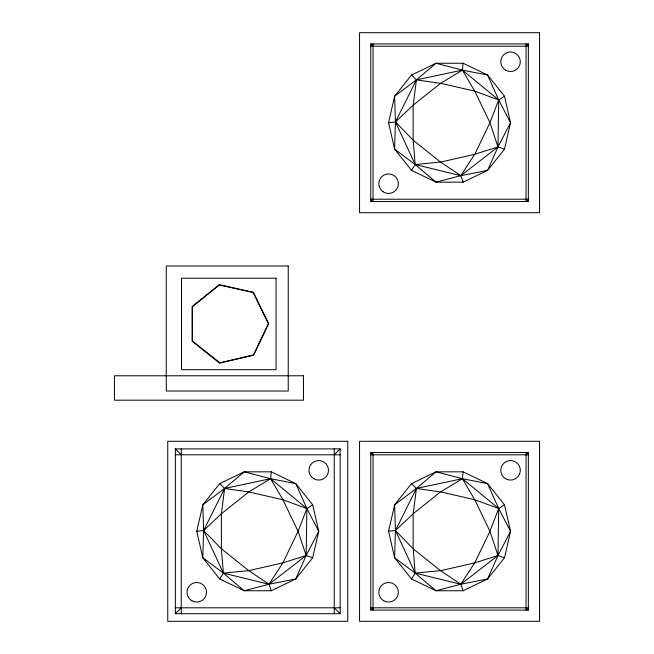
<?xml version="1.0" encoding="UTF-8"?>
<svg xmlns="http://www.w3.org/2000/svg" width="654" height="654" viewBox="0 0 654 654"><rect width="100%" height="100%" fill="white"/><g stroke="black" fill="none" stroke-linecap="round" stroke-linejoin="round"><path stroke-width="0.98" d="M219.719 578.97L223.366 573.117L248.765 570.64L282.904 562.849L306.17 555.508L306.873 508.526L295.772 483.617L271.32 471.836L244.179 471.836L219.719 483.617L202.805 504.831L196.764 531.293L202.805 557.756L219.719 578.97L244.179 590.75L271.32 590.75L295.772 578.97L312.694 557.756L318.727 531.293L312.694 504.831L295.772 483.617L270.576 478.695L244.179 471.836L224.624 488.464L202.805 504.831L203.607 530.492L202.805 557.756L223.366 573.117L244.179 590.75L269.007 584.251L295.772 578.97L306.17 555.508L318.727 531.293L306.873 508.526L270.576 478.695L224.624 488.464L203.607 530.492L223.366 573.117L269.007 584.251L306.17 555.508L312.694 557.756M489.625 123.418L474.788 154.238L497.988 146.921L498.683 99.939L487.582 75.03L463.13 63.25L435.989 63.25L411.538 75.03L394.615 96.244L388.574 122.707L394.615 149.169L411.538 170.383L435.989 182.164L463.13 182.164L487.582 170.383L504.504 149.169L510.545 122.707L504.504 96.244L487.582 75.03L462.386 70.109L435.989 63.25L416.434 79.878L394.615 96.244L395.425 121.906L394.615 149.169L415.176 164.53L435.989 182.164L460.825 175.664L487.582 170.383L497.988 146.921L510.545 122.707L498.683 99.939L462.386 70.109L416.434 79.878L395.425 121.906L415.176 164.53L460.825 175.664L497.988 146.921L504.504 149.169M489.625 532.004L474.788 562.824L497.988 555.508L498.683 508.526L487.582 483.617L463.13 471.836L435.989 471.836L411.538 483.617L394.615 504.831L388.574 531.293L394.615 557.756L411.538 578.97L435.989 590.75L463.13 590.75L487.582 578.97L504.504 557.756L510.545 531.293L504.504 504.831L487.582 483.617L462.386 478.695L435.989 471.836L416.434 488.464L394.615 504.831L395.425 530.492L394.615 557.756L415.176 573.117L435.989 590.75L460.825 584.251L487.582 578.97L497.988 555.508L510.545 531.293L498.683 508.526L462.386 478.695L416.434 488.464L395.425 530.492L415.176 573.117L460.825 584.251L497.988 555.508L504.504 557.756M306.17 555.508L298.101 531.293L282.904 499.746L270.576 478.695L271.32 471.836M441.336 83.483L474.681 91.094L462.386 70.109L463.13 63.25M441.336 492.07L474.681 499.681L462.386 478.695L463.13 471.836M219.719 483.617L224.624 488.464L221.387 513.782L221.387 548.804L223.366 573.117M413.205 105.122L416.434 79.878L411.538 75.03M413.205 513.709L416.434 488.464L411.538 483.617M219.523 362.937L252.73 355.048M312.694 504.831L306.873 508.526L298.101 531.293L282.904 562.849L269.007 584.251L271.32 590.75M504.504 96.244L498.683 99.939L489.936 122.641L475.098 91.822M504.504 504.831L498.683 508.526L489.936 531.228L475.098 500.416M267.968 324.31L253.433 355.196M253.523 355.269L268.344 324.498M411.538 170.383L415.176 164.53L413.205 140.283L439.946 161.612M411.538 578.97L415.176 573.117L413.205 548.87L439.946 570.198M463.13 182.164L460.825 175.664L474.681 154.319M463.13 590.75L460.825 584.251L474.681 562.906M253.433 292.518L220.087 285.218M370.761 201.506L370.761 43.908L528.358 43.908L528.358 201.506L370.761 201.506L373.05 199.208M526.061 46.197L528.358 43.908M175.346 613.697L175.346 448.889L340.145 448.889L340.145 613.697L175.346 613.697L181.24 607.803M334.251 454.792L340.145 448.889M370.761 610.092L370.761 452.494L528.358 452.494L528.358 610.092L370.761 610.092L373.05 607.803M526.061 454.792L528.358 452.494M395.425 121.906L413.148 105.245L413.148 140.16L395.425 121.906L388.574 122.707M196.764 531.293L203.607 530.492L221.387 513.782L248.765 491.947L270.576 478.695M395.425 530.492L413.148 513.831L413.148 548.755L395.425 530.492L388.574 531.293M413.769 104.681L440.51 83.352L416.434 79.878M192.758 305.974L219.466 284.67M193.02 306.301L219.523 284.776M413.769 513.267L440.51 491.939L416.434 488.464M440.641 83.328L462.386 70.109M440.641 491.914L462.386 478.695M192.325 341.249L192.325 306.464M473.978 154.475L440.632 162.086L460.825 175.664M219.515 363.06L252.82 355.457M473.978 563.069L440.632 570.68L460.825 584.251M415.176 164.53L440.51 162.061M415.176 573.117L440.51 570.648M370.761 46.197L528.358 46.197M370.761 199.208L528.358 199.208M268.524 323.861L253.441 293.237M175.346 454.792L340.145 454.792M370.761 454.792L528.358 454.792M175.346 607.803L340.145 607.803M370.761 607.803L528.358 607.803M224.624 488.464L248.765 491.947L282.904 499.746L306.873 508.526M220.177 284.809L253.482 292.412M474.788 91.176L498.683 99.939M474.788 499.77L498.683 508.526M269.007 584.251L248.765 570.64L221.387 548.804L203.607 530.492M192.628 341.102L219.204 362.291M218.943 362.618L192.235 341.323L192.211 306.44M370.761 43.908L373.05 46.197M526.061 199.208L528.358 201.506M370.761 452.494L373.05 454.792M526.061 607.803L528.358 610.092M175.346 448.889L181.24 454.792M334.251 607.803L340.145 613.697M253.817 293.057L268.639 323.836M489.936 122.772L497.988 146.921M489.936 531.367L497.988 555.508M526.061 43.908L526.061 201.506M526.061 452.494L526.061 610.092M373.05 43.908L373.05 201.506M373.05 452.494L373.05 610.092M334.251 448.889L334.251 613.697M181.24 448.889L181.24 613.697M539.566 32.7L359.553 32.7L359.553 212.713L539.566 212.713L539.566 32.7M288.234 266.014L166.271 266.014L166.271 391.035L288.234 391.035L288.234 266.014M276.037 278.212L181.518 278.212L181.518 369.69L276.037 369.69L276.037 278.212M303.481 375.788L114.434 375.788L114.434 400.183L303.481 400.183L303.481 375.788M347.748 441.286L167.743 441.286L167.743 621.3L347.748 621.3L347.748 441.286M539.566 441.286L359.553 441.286L359.553 621.3L539.566 621.3L539.566 441.286M313.855 478.761A9.761 9.761 0 0 0 328.488 470.308A9.761 9.761 0 0 0 313.855 461.863A9.761 9.761 0 0 0 313.855 478.761M191.884 600.724A9.761 9.761 0 0 0 206.517 592.279A9.761 9.761 0 0 0 191.884 583.826A9.761 9.761 0 0 0 191.884 600.724M505.665 478.761A9.761 9.761 0 0 0 520.298 470.308A9.761 9.761 0 0 0 505.665 461.863A9.761 9.761 0 0 0 505.665 478.761M383.694 600.724A9.761 9.761 0 0 0 398.335 592.279A9.761 9.761 0 0 0 383.694 583.826A9.761 9.761 0 0 0 383.694 600.724M505.665 70.174A9.761 9.761 0 0 0 520.298 61.721A9.761 9.761 0 0 0 505.665 53.276A9.761 9.761 0 0 0 505.665 70.174M382.958 191.663A9.761 9.761 0 0 0 398.294 184.567A9.761 9.761 0 0 0 384.478 174.839A9.761 9.761 0 0 0 382.958 191.663"/></g></svg>
